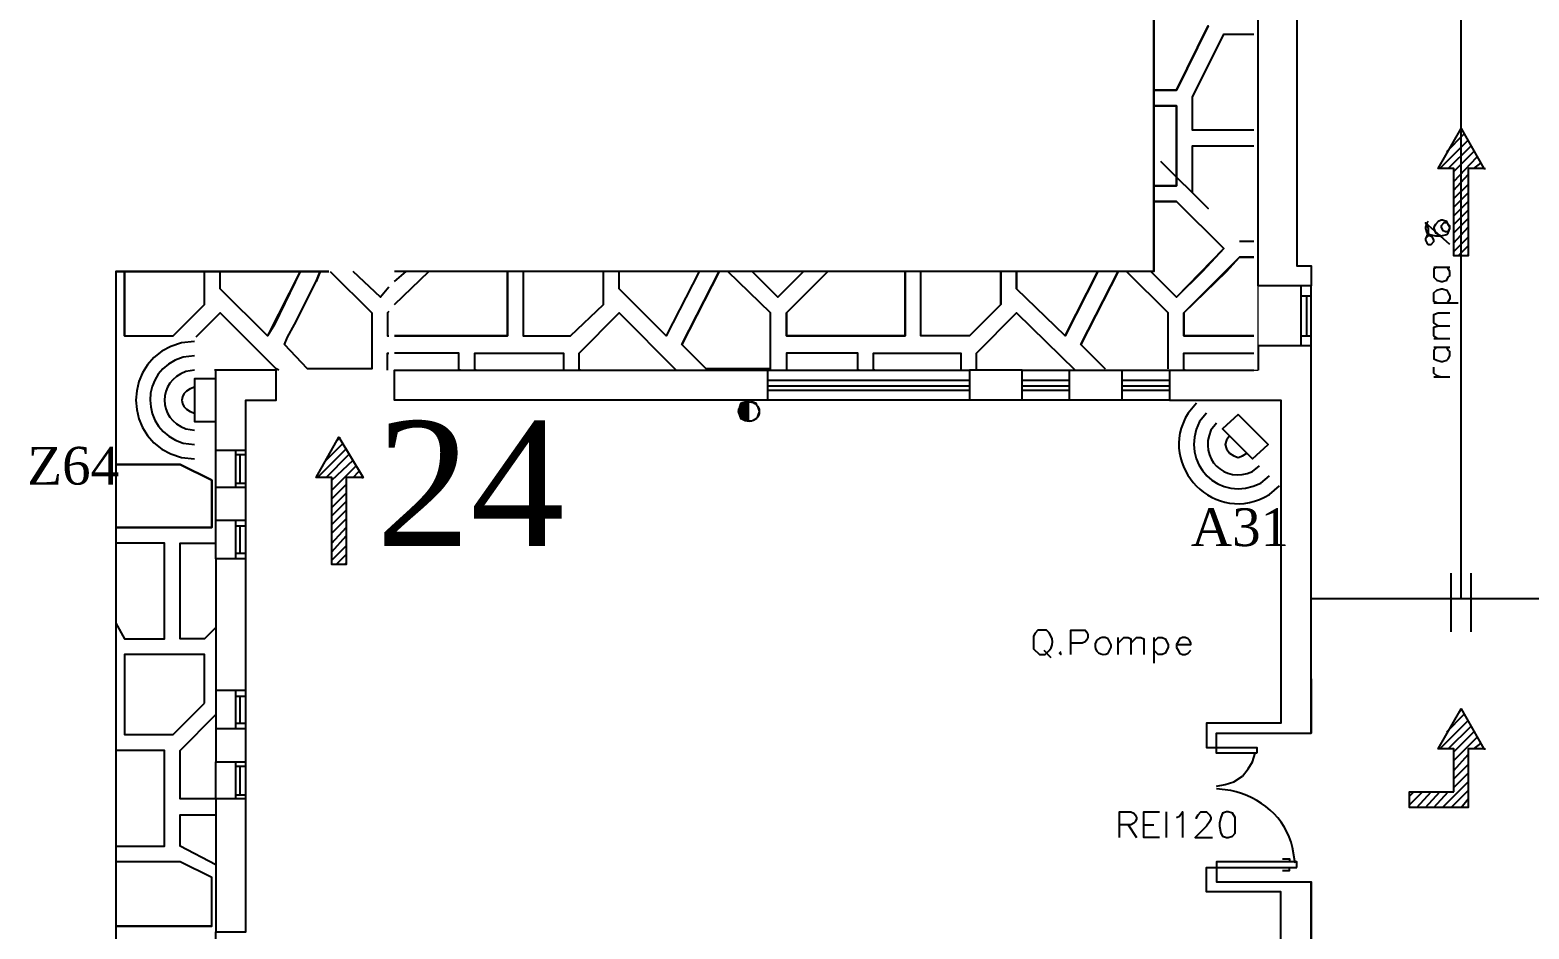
# Model space of a CAD drawing. Header units: millimetres. Extents: x 2592 to 5194, y 1172 to 2359.
# Drawn here: x 2597.654 to 2598.527, y 1180.106 to 1180.63 of the extents above; entities that cross this region are included whole.
import ezdxf

# ---------------------------------------------------------------- set-up
doc = ezdxf.new("R2010")
doc.units = ezdxf.units.MM
for name, color, linetype in [('PDF _Geometria', 7, 'Continuous'), ('PDF _Riempimenti solidi', 3, 'Continuous'), ('PDF _Testo', 7, 'Continuous')]:
    doc.layers.add(name, color=color, linetype=linetype)
doc.styles.add('PDF Times New Roman', font='times.ttf')

msp = doc.modelspace()

# ---------------------------------------------------------------- linework, layer by layer
at = {"layer": 'PDF _Geometria', "lineweight": 25}
for points in [[(2598.48775, 1180.29821), (2598.48775, 1180.84571), (2598.48775, 1181.28488)], [(2598.40025, 1180.64904), (2598.39192, 1180.64904), (2598.39192, 1180.49238), (2598.40025, 1180.49238), (2598.40025, 1180.48071), (2598.36942, 1180.48071), (2598.36942, 1180.66071), (2598.40358, 1180.66071), (2598.40358, 1180.64904), (2598.39525, 1180.64904)], [(2598.46858, 1180.51821), (2598.46775, 1180.51738), (2598.46692, 1180.51488), (2598.46692, 1180.51404), (2598.46775, 1180.51154), (2598.46942, 1180.51071), (2598.47275, 1180.50988), (2598.47608, 1180.50988), (2598.47942, 1180.51071), (2598.48025, 1180.51154), (2598.48108, 1180.51404), (2598.48108, 1180.51488), (2598.48025, 1180.51654), (2598.47942, 1180.51821), (2598.47692, 1180.51904), (2598.47608, 1180.51904), (2598.47442, 1180.51821), (2598.47275, 1180.51654), (2598.47192, 1180.51488), (2598.47192, 1180.51404), (2598.47275, 1180.51154), (2598.47608, 1180.50988)], [(2598.48108, 1180.50488), (2598.46692, 1180.51738), (2598.46775, 1180.51571), (2598.46858, 1180.51404), (2598.46858, 1180.51154), (2598.46775, 1180.50988), (2598.46692, 1180.50821), (2598.46692, 1180.50738), (2598.46775, 1180.50571), (2598.46858, 1180.50488), (2598.47025, 1180.50488), (2598.47192, 1180.50654), (2598.47192, 1180.50738), (2598.47108, 1180.50904), (2598.46942, 1180.50988), (2598.46858, 1180.50988), (2598.46692, 1180.50821)], [(2598.47192, 1180.49154), (2598.48108, 1180.49154)], [(2598.47358, 1180.49154), (2598.47192, 1180.49071), (2598.47192, 1180.48571), (2598.47358, 1180.48404), (2598.47608, 1180.48321), (2598.47692, 1180.48321), (2598.47942, 1180.48404), (2598.48025, 1180.48571), (2598.48108, 1180.48654), (2598.48108, 1180.48904), (2598.48025, 1180.49071), (2598.47942, 1180.49154)], [(2598.39442, 1180.44571), (2598.39442, 1180.48071)], [(2598.40025, 1180.44571), (2598.40025, 1180.48071)], [(2598.47358, 1180.47071), (2598.47192, 1180.47154), (2598.47192, 1180.47654), (2598.47358, 1180.47821), (2598.47608, 1180.47904), (2598.47692, 1180.47904), (2598.47942, 1180.47821), (2598.48025, 1180.47654), (2598.48108, 1180.47488), (2598.48108, 1180.47321), (2598.48025, 1180.47154), (2598.47942, 1180.47071)], [(2598.39442, 1180.47488), (2598.40025, 1180.47488)], [(2598.39775, 1180.45154), (2598.39775, 1180.47488)], [(2598.47192, 1180.47071), (2598.48608, 1180.47071)], [(2598.47442, 1180.45738), (2598.47192, 1180.45904), (2598.47192, 1180.46404), (2598.47442, 1180.46488), (2598.48108, 1180.46488)], [(2598.39442, 1180.45154), (2598.40025, 1180.45154)], [(2598.47442, 1180.44988), (2598.47192, 1180.45154), (2598.47192, 1180.45654), (2598.47442, 1180.45738), (2598.48108, 1180.45738)], [(2598.31775, 1180.41404), (2598.38275, 1180.41404), (2598.38275, 1180.22571), (2598.33942, 1180.22571), (2598.33942, 1180.21154), (2598.34525, 1180.21154), (2598.34525, 1180.21988), (2598.40025, 1180.21988), (2598.40025, 1180.41404), (2598.40025, 1180.44571), (2598.36942, 1180.44571), (2598.36942, 1180.43154)], [(2598.48108, 1180.44988), (2598.47192, 1180.44988)], [(2598.47192, 1180.44488), (2598.48108, 1180.44488)], [(2598.47358, 1180.44488), (2598.47192, 1180.44321), (2598.47192, 1180.43821), (2598.47358, 1180.43738), (2598.47608, 1180.43654), (2598.47692, 1180.43654), (2598.47942, 1180.43738), (2598.48025, 1180.43821), (2598.48108, 1180.43988), (2598.48108, 1180.44238), (2598.48025, 1180.44321), (2598.47942, 1180.44488)], [(2597.76192, 1180.38488), (2597.77942, 1180.38488), (2597.77942, 1180.41404), (2597.79692, 1180.41404), (2597.79692, 1180.43154), (2597.76108, 1180.43154)], [(2597.76192, 1180.32154), (2597.76192, 1180.36321), (2597.76192, 1180.38488), (2597.76192, 1180.43154)], [(2597.79858, 1180.43154), (2597.79692, 1180.43238)], [(2598.08358, 1180.41404), (2597.86608, 1180.41404), (2597.86608, 1180.43154), (2598.08358, 1180.43154)], [(2598.08525, 1180.43238), (2598.04775, 1180.43238)], [(2598.25942, 1180.41404), (2598.23192, 1180.41404), (2598.20108, 1180.41404), (2598.08358, 1180.41404), (2598.08358, 1180.43154), (2598.20108, 1180.43154)], [(2598.08358, 1180.42571), (2598.20108, 1180.42571)], [(2598.23192, 1180.41404), (2598.23192, 1180.43154), (2598.20108, 1180.43154), (2598.20108, 1180.41404)], [(2598.23192, 1180.43154), (2598.25942, 1180.43154)], [(2598.23192, 1180.42571), (2598.25942, 1180.42571)], [(2598.29025, 1180.41404), (2598.29025, 1180.43154)], [(2598.29025, 1180.42571), (2598.31775, 1180.42571)], [(2598.31775, 1180.43154), (2598.36692, 1180.43154)], [(2598.47608, 1180.42738), (2598.47358, 1180.42821), (2598.47192, 1180.42988), (2598.47192, 1180.43321)], [(2598.48108, 1180.42738), (2598.47192, 1180.42738)], [(2598.08358, 1180.42238), (2598.20108, 1180.42238)], [(2598.08358, 1180.41988), (2598.20108, 1180.41988)], [(2598.23192, 1180.42238), (2598.25942, 1180.42238)], [(2598.23192, 1180.41988), (2598.25942, 1180.41988)], [(2598.29025, 1180.42238), (2598.31775, 1180.42238)], [(2598.29025, 1180.41988), (2598.31775, 1180.41988)], [(2597.76192, 1180.34404), (2597.77942, 1180.34404), (2597.77942, 1180.36321), (2597.76192, 1180.36321)], [(2598.59775, 1180.35821), (2598.59775, 1180.29821), (2598.59775, 1179.85071), (2598.91692, 1179.85071), (2598.94692, 1179.90654), (2598.95692, 1179.90071), (2598.95442, 1179.89571), (2598.94942, 1179.89821), (2598.91692, 1179.83988), (2598.77525, 1179.83988), (2598.77525, 1179.80154), (2598.76942, 1179.80154), (2598.76942, 1179.83988), (2598.59775, 1179.83988), (2598.59775, 1179.81071), (2598.57442, 1179.81071), (2598.57442, 1180.25154), (2598.57442, 1180.29821), (2598.40025, 1180.29821)], [(2598.48192, 1180.27904), (2598.48192, 1180.31321)], [(2598.49358, 1180.27904), (2598.49358, 1180.31321)], [(2598.24608, 1180.27988), (2598.24192, 1180.27988), (2598.24108, 1180.27988), (2598.23942, 1180.27821), (2598.23858, 1180.27654), (2598.23858, 1180.26904), (2598.24192, 1180.26571), (2598.24525, 1180.26571), (2598.24608, 1180.26654)], [(2598.26025, 1180.26571), (2598.26025, 1180.27988), (2598.26858, 1180.27988), (2598.26942, 1180.27904), (2598.27025, 1180.27738), (2598.27025, 1180.27571), (2598.26942, 1180.27404), (2598.26858, 1180.27321), (2598.26692, 1180.27238), (2598.26025, 1180.27238)], [(2598.24442, 1180.26821), (2598.24858, 1180.26404)], [(2598.28775, 1180.26571), (2598.28775, 1180.27571)], [(2598.28775, 1180.27238), (2598.29108, 1180.27571), (2598.29358, 1180.27571), (2598.29525, 1180.27488), (2598.29525, 1180.26571)], [(2598.29525, 1180.27238), (2598.29858, 1180.27571), (2598.30108, 1180.27571), (2598.30275, 1180.27488), (2598.30275, 1180.26571)], [(2598.30858, 1180.27571), (2598.30858, 1180.26071)], [(2598.30858, 1180.27321), (2598.31108, 1180.27571), (2598.31358, 1180.27571), (2598.31525, 1180.27488), (2598.31692, 1180.27154), (2598.31692, 1180.26988), (2598.31525, 1180.26654), (2598.31358, 1180.26571), (2598.31108, 1180.26571), (2598.30858, 1180.26821)], [(2598.32192, 1180.27154), (2598.33025, 1180.27154), (2598.33025, 1180.27238), (2598.32942, 1180.27404), (2598.32858, 1180.27488), (2598.32692, 1180.27571), (2598.32525, 1180.27571), (2598.32358, 1180.27488), (2598.32275, 1180.27321), (2598.32192, 1180.27154), (2598.32192, 1180.26988), (2598.32275, 1180.26821), (2598.32358, 1180.26654), (2598.32525, 1180.26571), (2598.32692, 1180.26571), (2598.32858, 1180.26654), (2598.33025, 1180.26821)], [(2598.25442, 1180.26738), (2598.25358, 1180.26654), (2598.25442, 1180.26571), (2598.25442, 1180.26654)], [(2598.40025, 1180.25154), (2598.40025, 1180.21988)], [(2597.76192, 1180.24488), (2597.76192, 1180.22238), (2597.76192, 1180.20321), (2597.77942, 1180.20321), (2597.77942, 1180.22238), (2597.76192, 1180.22238)], [(2597.76192, 1180.18154), (2597.76192, 1180.20321)], [(2597.76192, 1180.04071), (2597.76192, 1180.06238), (2597.76192, 1180.08154), (2597.76192, 1180.10404), (2597.77942, 1180.10404), (2597.77942, 1180.18154), (2597.76192, 1180.18154), (2597.76192, 1180.10404)], [(2598.28858, 1180.15904), (2598.28858, 1180.17404), (2598.29525, 1180.17404), (2598.29692, 1180.17321), (2598.29775, 1180.17238), (2598.29858, 1180.17071), (2598.29858, 1180.16988), (2598.29775, 1180.16821), (2598.29692, 1180.16738), (2598.29525, 1180.16654), (2598.28858, 1180.16654)], [(2598.31192, 1180.15904), (2598.30275, 1180.15904), (2598.30275, 1180.17404), (2598.31192, 1180.17404)], [(2598.31608, 1180.15904), (2598.31608, 1180.17404)], [(2598.32192, 1180.17071), (2598.32358, 1180.17154), (2598.32525, 1180.17404), (2598.32525, 1180.15904)], [(2598.33358, 1180.16988), (2598.33358, 1180.17071), (2598.33442, 1180.17238), (2598.33608, 1180.17404), (2598.33942, 1180.17404), (2598.34108, 1180.17238), (2598.34192, 1180.17071), (2598.34192, 1180.16988), (2598.34108, 1180.16821), (2598.33942, 1180.16571), (2598.33275, 1180.15904), (2598.34275, 1180.15904)], [(2598.29358, 1180.16654), (2598.29858, 1180.15904)], [(2598.30275, 1180.16654), (2598.30858, 1180.16654)], [(2598.40025, 1179.81071), (2598.40025, 1180.13321), (2598.40025, 1179.59571), (2598.34525, 1179.59571), (2598.34525, 1179.58738), (2598.33942, 1179.58738), (2598.33942, 1179.60154), (2598.38275, 1179.60154), (2598.38275, 1180.12738), (2598.33942, 1180.12738), (2598.33942, 1180.14154), (2598.34525, 1180.14154), (2598.34525, 1180.13321), (2598.40025, 1180.13321)], [(2597.75942, 1180.10738), (2597.75942, 1180.13571)]]:
    msp.add_lwpolyline(points, dxfattribs=at)
at = {"layer": 'PDF _Geometria', "color": 8, "lineweight": 25, "true_color": 0x808080}
for points in [[(2598.30858, 1180.72738), (2598.30858, 1180.48904), (2598.30858, 1180.72738)], [(2598.36692, 1180.57154), (2598.33108, 1180.57154), (2598.33108, 1180.59071), (2598.34942, 1180.62738), (2598.36692, 1180.62738)], [(2598.33108, 1180.53488), (2598.33108, 1180.56238), (2598.36692, 1180.56238)], [(2598.36692, 1180.50654), (2598.35858, 1180.50654)], [(2598.34942, 1180.50238), (2598.33692, 1180.48904), (2598.32192, 1180.47404)], [(2598.36692, 1180.45154), (2598.32608, 1180.45154), (2598.32608, 1180.46488), (2598.35108, 1180.48904), (2598.35858, 1180.49738), (2598.36692, 1180.49738)], [(2597.82775, 1180.48904), (2597.70358, 1180.48904), (2597.70358, 1175.43154), (2598.30192, 1175.43154)], [(2597.70858, 1180.48904), (2597.70858, 1180.45821), (2597.70858, 1180.45154), (2597.73692, 1180.45154), (2597.75525, 1180.46988), (2597.75525, 1180.48904)], [(2597.81108, 1180.48904), (2597.79608, 1180.45821), (2597.79192, 1180.45154), (2597.76442, 1180.47904), (2597.76442, 1180.48904)], [(2597.82858, 1180.48904), (2597.85275, 1180.46488), (2597.85275, 1180.43238), (2597.81525, 1180.43238), (2597.80192, 1180.44654), (2597.80358, 1180.45071), (2597.80775, 1180.45821), (2597.82025, 1180.48321), (2597.82275, 1180.48904)], [(2597.86275, 1180.47988), (2597.85775, 1180.47404), (2597.84192, 1180.48904)], [(2598.30858, 1180.48904), (2597.86608, 1180.48904)], [(2597.86608, 1180.45154), (2597.93192, 1180.45154), (2597.93192, 1180.48904)], [(2597.86608, 1180.48321), (2597.87275, 1180.48904)], [(2597.86608, 1180.46988), (2597.88608, 1180.48904)], [(2597.94108, 1180.48904), (2597.94108, 1180.45154), (2597.96858, 1180.45154), (2597.98775, 1180.46988), (2597.98775, 1180.48904)], [(2598.04358, 1180.48904), (2598.02442, 1180.45154), (2597.99692, 1180.47904), (2597.99692, 1180.48904)], [(2598.05525, 1180.48904), (2598.03358, 1180.44654), (2598.04775, 1180.43238), (2598.08525, 1180.43238), (2598.08525, 1180.46488), (2598.06025, 1180.48904)], [(2598.10442, 1180.48904), (2598.08942, 1180.47404), (2598.07442, 1180.48904)], [(2598.11858, 1180.48904), (2598.09442, 1180.46488), (2598.09442, 1180.45154), (2598.16358, 1180.45154), (2598.16358, 1180.48904)], [(2598.21942, 1180.46988), (2598.20108, 1180.45154), (2598.17275, 1180.45154), (2598.17275, 1180.48904)], [(2598.25692, 1180.45154), (2598.27608, 1180.48904), (2598.25692, 1180.45154), (2598.22858, 1180.47904)], [(2598.26608, 1180.44654), (2598.28775, 1180.48904), (2598.26608, 1180.44654), (2598.28025, 1180.43238)], [(2598.31692, 1180.43238), (2598.31692, 1180.46488), (2598.29275, 1180.48904), (2598.31692, 1180.46488)], [(2597.79858, 1180.43154), (2597.79692, 1180.43238), (2597.77108, 1180.45821), (2597.76442, 1180.46488), (2597.75025, 1180.45071)], [(2597.86275, 1180.46571), (2597.86192, 1180.46488), (2597.86192, 1180.45154), (2597.86275, 1180.45154)], [(2597.97442, 1180.43154), (2597.97358, 1180.43154), (2597.97358, 1180.44154), (2597.99692, 1180.46488), (2598.03025, 1180.43154)], [(2598.20608, 1180.43154), (2598.20525, 1180.43154), (2598.20525, 1180.44154), (2598.22858, 1180.46488), (2598.26275, 1180.43154)], [(2597.86192, 1180.43154), (2597.86192, 1180.44154), (2597.86275, 1180.44154)], [(2597.90442, 1180.43154), (2597.90358, 1180.43154), (2597.90358, 1180.44154), (2597.86608, 1180.44154)], [(2597.91358, 1180.43154), (2597.91275, 1180.43154), (2597.91275, 1180.44154), (2597.96442, 1180.44154), (2597.96442, 1180.43154), (2597.96525, 1180.43154)], [(2598.13692, 1180.43154), (2598.13608, 1180.43154), (2598.13608, 1180.44154), (2598.09442, 1180.44154), (2598.09442, 1180.43154), (2598.09525, 1180.43154)], [(2598.14608, 1180.43154), (2598.14525, 1180.43154), (2598.14525, 1180.44154), (2598.19608, 1180.44154), (2598.19608, 1180.43154), (2598.19692, 1180.43154)], [(2598.32692, 1180.43154), (2598.32608, 1180.43154), (2598.32608, 1180.44154), (2598.36692, 1180.44154)], [(2597.70358, 1180.33988), (2597.75942, 1180.33988), (2597.75942, 1180.36738), (2597.74108, 1180.37654), (2597.70358, 1180.37654)], [(2597.70358, 1180.28404), (2597.70858, 1180.27488), (2597.73192, 1180.27488), (2597.73192, 1180.33071), (2597.70358, 1180.33071)], [(2597.76192, 1180.28154), (2597.75525, 1180.27488), (2597.74108, 1180.27488), (2597.74108, 1180.33071), (2597.76192, 1180.33071)], [(2597.76192, 1180.18154), (2597.74108, 1180.18154), (2597.74108, 1180.20988), (2597.76192, 1180.23071)], [(2597.70358, 1180.15404), (2597.73192, 1180.15404), (2597.73192, 1180.20988), (2597.70358, 1180.20988)], [(2597.76192, 1180.14321), (2597.74108, 1180.15404), (2597.74108, 1180.17238), (2597.76192, 1180.17238)], [(2597.70358, 1180.10738), (2597.75942, 1180.10738), (2597.75942, 1180.13571), (2597.74108, 1180.14488), (2597.70358, 1180.14488)]]:
    msp.add_lwpolyline(points, dxfattribs=at)
for points in [[(2598.32192, 1180.59488), (2598.34025, 1180.63238), (2598.32192, 1180.59488), (2598.30858, 1180.59488)], [(2598.30858, 1180.53904), (2598.32192, 1180.53904), (2598.32192, 1180.58571), (2598.30858, 1180.58571), (2598.32192, 1180.58571), (2598.32192, 1180.53904)], [(2598.31275, 1180.55321), (2598.34025, 1180.52571)], [(2598.32192, 1180.52988), (2598.34942, 1180.50238), (2598.32192, 1180.52988), (2598.30858, 1180.52988)], [(2598.21942, 1180.48904), (2598.21942, 1180.46988)], [(2598.22858, 1180.48904), (2598.22858, 1180.47904)], [(2598.30692, 1180.48904), (2598.32192, 1180.47404)], [(2597.75525, 1180.23738), (2597.75525, 1180.26571), (2597.70858, 1180.26571), (2597.70858, 1180.21904), (2597.73692, 1180.21904)]]:
    msp.add_lwpolyline(points, close=True, dxfattribs=at)
at = {"layer": 'PDF _Geometria', "color": 253, "lineweight": 25, "true_color": 0x999999}
for points in [[(2598.36692, 1180.57154), (2598.33108, 1180.57154), (2598.33108, 1180.59071), (2598.34942, 1180.62738), (2598.36692, 1180.62738)], [(2598.33108, 1180.53488), (2598.33108, 1180.56238), (2598.36692, 1180.56238)], [(2598.36692, 1180.50654), (2598.35858, 1180.50654)], [(2598.32192, 1180.47404), (2598.34942, 1180.50238)], [(2598.36692, 1180.49738), (2598.35858, 1180.49738), (2598.32608, 1180.46488), (2598.32608, 1180.45154), (2598.36692, 1180.45154)], [(2597.70358, 1180.48904), (2597.82775, 1180.48904)], [(2597.70858, 1180.45154), (2597.70858, 1180.48904)], [(2597.73692, 1180.45154), (2597.75525, 1180.46988), (2597.75525, 1180.48904)], [(2597.81108, 1180.48904), (2597.79192, 1180.45154), (2597.76442, 1180.47904), (2597.76442, 1180.48904)], [(2597.82275, 1180.48904), (2597.82025, 1180.48321)], [(2597.86608, 1180.48321), (2597.87275, 1180.48904)], [(2597.86608, 1180.46988), (2597.88608, 1180.48904)], [(2597.93192, 1180.48904), (2597.93192, 1180.45154), (2597.86608, 1180.45154)], [(2597.94108, 1180.48904), (2597.94108, 1180.45154), (2597.96858, 1180.45154), (2597.98775, 1180.46988), (2597.98775, 1180.48904)], [(2598.04358, 1180.48904), (2598.02442, 1180.45154), (2597.99692, 1180.47904), (2597.99692, 1180.48904)], [(2598.04775, 1180.43238), (2598.03358, 1180.44654), (2598.05525, 1180.48904)], [(2598.08525, 1180.43238), (2598.08525, 1180.46488), (2598.06025, 1180.48904)], [(2598.07442, 1180.48904), (2598.08942, 1180.47404), (2598.10442, 1180.48904)], [(2598.16358, 1180.48904), (2598.16358, 1180.45154), (2598.09442, 1180.45154), (2598.09442, 1180.46488), (2598.11858, 1180.48904)], [(2598.21942, 1180.46988), (2598.20108, 1180.45154), (2598.17275, 1180.45154), (2598.17275, 1180.48904)], [(2598.25692, 1180.45154), (2598.22858, 1180.47904)], [(2597.79692, 1180.43238), (2597.76442, 1180.46488)], [(2597.97358, 1180.43154), (2597.97358, 1180.44154), (2597.99692, 1180.46488), (2598.03025, 1180.43154)], [(2598.20525, 1180.43154), (2598.20525, 1180.44154), (2598.22858, 1180.46488), (2598.26275, 1180.43154)], [(2598.31692, 1180.43238), (2598.31692, 1180.46488)], [(2598.28025, 1180.43238), (2598.26608, 1180.44654)], [(2597.90358, 1180.43154), (2597.90358, 1180.44154), (2597.86608, 1180.44154)], [(2597.91275, 1180.43154), (2597.91275, 1180.44154), (2597.96442, 1180.44154), (2597.96442, 1180.43154)], [(2598.13608, 1180.43154), (2598.13608, 1180.44154), (2598.09442, 1180.44154), (2598.09442, 1180.43154)], [(2598.14525, 1180.43154), (2598.14525, 1180.44154), (2598.19608, 1180.44154), (2598.19608, 1180.43154)], [(2598.32608, 1180.43154), (2598.32608, 1180.44154), (2598.36692, 1180.44154)], [(2597.70358, 1180.37654), (2597.74108, 1180.37654), (2597.75942, 1180.36738), (2597.75942, 1180.33988), (2597.70358, 1180.33988)], [(2597.70358, 1180.28404), (2597.70858, 1180.27488), (2597.73192, 1180.27488), (2597.73192, 1180.33071), (2597.70358, 1180.33071)], [(2597.76192, 1180.28154), (2597.75525, 1180.27488), (2597.74108, 1180.27488), (2597.74108, 1180.33071), (2597.76192, 1180.33071)], [(2597.76192, 1180.18154), (2597.74108, 1180.18154), (2597.74108, 1180.20988), (2597.76192, 1180.23071)], [(2597.70358, 1180.15404), (2597.73192, 1180.15404), (2597.73192, 1180.20988), (2597.70358, 1180.20988)], [(2597.76192, 1180.14321), (2597.74108, 1180.15404), (2597.74108, 1180.17238), (2597.76192, 1180.17238)], [(2597.75942, 1180.13571), (2597.74108, 1180.14488), (2597.70358, 1180.14488)], [(2597.75942, 1180.10738), (2597.70358, 1180.10738)]]:
    msp.add_lwpolyline(points, dxfattribs=at)
at = {"layer": 'PDF _Geometria', "color": 3, "lineweight": 25}
for points in [[(2598.49192, 1180.54904), (2598.49192, 1180.49821), (2598.48358, 1180.49821), (2598.48358, 1180.54904), (2598.47442, 1180.54904), (2598.48775, 1180.57238), (2598.50108, 1180.54904)], [(2597.83775, 1180.36904), (2597.83775, 1180.31821), (2597.82942, 1180.31821), (2597.82942, 1180.36904), (2597.82025, 1180.36904), (2597.83358, 1180.39238), (2597.84775, 1180.36904)], [(2598.48358, 1180.18571), (2598.48358, 1180.21071), (2598.47442, 1180.21071), (2598.48775, 1180.23404), (2598.50108, 1180.21071), (2598.49192, 1180.21071), (2598.49192, 1180.17654), (2598.45775, 1180.17654), (2598.45775, 1180.18571)]]:
    msp.add_lwpolyline(points, close=True, dxfattribs=at)
for points in [[(2598.47525, 1180.54904), (2598.49192, 1180.56571)], [(2598.47942, 1180.55904), (2598.48942, 1180.56904)], [(2598.48692, 1180.57071), (2598.48775, 1180.57238)], [(2598.48025, 1180.54904), (2598.49358, 1180.56238)], [(2598.48358, 1180.54738), (2598.49525, 1180.55904)], [(2598.48358, 1180.54154), (2598.49692, 1180.55571)], [(2598.49525, 1180.54904), (2598.49942, 1180.55238)], [(2598.50108, 1180.54904), (2598.50192, 1180.54904)], [(2598.48358, 1180.53654), (2598.49192, 1180.54571)], [(2598.48358, 1180.53154), (2598.49192, 1180.53988)], [(2598.48358, 1180.52654), (2598.49192, 1180.53488)], [(2598.48358, 1180.52154), (2598.49192, 1180.52988)], [(2598.48358, 1180.51654), (2598.49192, 1180.52488)], [(2598.48358, 1180.51154), (2598.49192, 1180.51988)], [(2598.48358, 1180.50571), (2598.49192, 1180.51488)], [(2598.48358, 1180.50071), (2598.49192, 1180.50904)], [(2598.48608, 1180.49821), (2598.49192, 1180.50404)], [(2598.49108, 1180.49821), (2598.49192, 1180.49904)], [(2597.83275, 1180.39071), (2597.83442, 1180.39238)], [(2597.82108, 1180.36904), (2597.83775, 1180.38571)], [(2597.82608, 1180.37904), (2597.83608, 1180.38904)], [(2597.82608, 1180.36904), (2597.83942, 1180.38238)], [(2597.82942, 1180.36738), (2597.84192, 1180.37904)], [(2597.82942, 1180.36154), (2597.84358, 1180.37571)], [(2597.82942, 1180.35654), (2597.83775, 1180.36488)], [(2597.84192, 1180.36904), (2597.84525, 1180.37238)], [(2597.84692, 1180.36904), (2597.84775, 1180.36904)], [(2597.82942, 1180.35154), (2597.83775, 1180.35988)], [(2597.82942, 1180.34654), (2597.83775, 1180.35488)], [(2597.82942, 1180.34154), (2597.83775, 1180.34988)], [(2597.82942, 1180.33654), (2597.83775, 1180.34488)], [(2597.82942, 1180.33071), (2597.83775, 1180.33988)], [(2597.82942, 1180.32571), (2597.83775, 1180.33488)], [(2597.82942, 1180.32071), (2597.83775, 1180.32904)], [(2597.83192, 1180.31821), (2597.83775, 1180.32404)], [(2597.83692, 1180.31821), (2597.83775, 1180.31904)], [(2598.48692, 1180.23238), (2598.48775, 1180.23404)], [(2598.47525, 1180.21071), (2598.49192, 1180.22738)], [(2598.47942, 1180.22071), (2598.48942, 1180.23071)], [(2598.48025, 1180.21071), (2598.49358, 1180.22404)], [(2598.48358, 1180.20904), (2598.49525, 1180.22071)], [(2598.48358, 1180.20404), (2598.49692, 1180.21738)], [(2598.48358, 1180.19821), (2598.49192, 1180.20738)], [(2598.49525, 1180.21071), (2598.49942, 1180.21404)], [(2598.50108, 1180.21071), (2598.50192, 1180.21071)], [(2598.48358, 1180.19321), (2598.49192, 1180.20154)], [(2598.47692, 1180.17654), (2598.49192, 1180.19154)], [(2598.48358, 1180.18821), (2598.49192, 1180.19654)], [(2598.45775, 1180.18321), (2598.46025, 1180.18571)], [(2598.45775, 1180.17821), (2598.46525, 1180.18571)], [(2598.46192, 1180.17654), (2598.47025, 1180.18571)], [(2598.46692, 1180.17654), (2598.47525, 1180.18571)], [(2598.47192, 1180.17654), (2598.48025, 1180.18571)], [(2598.48192, 1180.17654), (2598.49192, 1180.18654)], [(2598.48775, 1180.17654), (2598.49192, 1180.18154)]]:
    msp.add_lwpolyline(points, dxfattribs=at)
at = {"layer": 'PDF _Geometria', "lineweight": 25}
for points in [[(2598.47608, 1180.51488), (2598.47692, 1180.51321), (2598.47858, 1180.51238), (2598.48025, 1180.51238), (2598.48108, 1180.51404), (2598.48108, 1180.51571), (2598.48025, 1180.51654), (2598.47942, 1180.51738), (2598.47775, 1180.51738), (2598.47608, 1180.51571)], [(2598.31775, 1180.43154), (2598.31775, 1180.41404), (2598.25942, 1180.41404), (2598.25942, 1180.43154), (2598.29025, 1180.43154)], [(2597.77942, 1180.32154), (2597.76192, 1180.32154), (2597.76192, 1180.24488), (2597.77942, 1180.24488)], [(2598.35108, 1180.17404), (2598.34858, 1180.17321), (2598.34775, 1180.17071), (2598.34692, 1180.16738), (2598.34692, 1180.16571), (2598.34775, 1180.16154), (2598.34858, 1180.15988), (2598.35108, 1180.15904), (2598.35192, 1180.15904), (2598.35442, 1180.15988), (2598.35608, 1180.16154), (2598.35608, 1180.17071), (2598.35442, 1180.17321), (2598.35192, 1180.17404)]]:
    msp.add_lwpolyline(points, close=True, dxfattribs=at)
at = {"layer": 'PDF _Geometria', "color": 253, "lineweight": 0, "true_color": 0x999999}
msp.add_lwpolyline([(2597.70358, 1180.48904), (2597.70358, 1179.92821), (2597.70358, 1179.41488)], dxfattribs=at)
at = {"layer": 'PDF _Geometria', "lineweight": 0}
for points in [[(2598.36942, 1180.44571), (2598.36942, 1180.48071)], [(2597.76192, 1179.41488), (2597.76192, 1179.47904), (2597.76192, 1179.50071), (2597.76192, 1179.51988), (2597.76192, 1179.54238), (2597.76192, 1179.61904), (2597.76192, 1179.64154), (2597.76192, 1179.66071), (2597.76192, 1179.78154), (2597.76192, 1179.80071), (2597.76192, 1179.92238), (2597.76192, 1179.92821), (2597.76192, 1179.94154), (2597.76192, 1179.96321), (2597.76192, 1180.04071), (2597.76192, 1180.06238), (2597.76192, 1180.18154), (2597.76192, 1180.20321), (2597.76192, 1180.24488), (2597.76192, 1180.32154), (2597.76192, 1180.43154), (2597.79692, 1180.43154)], [(2597.86608, 1180.43154), (2598.08358, 1180.43154), (2598.20108, 1180.43154), (2598.23192, 1180.43154), (2598.25942, 1180.43154), (2598.31775, 1180.43154), (2598.36942, 1180.43154)]]:
    msp.add_lwpolyline(points, dxfattribs=at)
at = {"layer": 'PDF _Geometria', "color": 6, "lineweight": 25}
for points in [[(2597.74942, 1180.44821), (2597.74192, 1180.44738)], [(2597.74942, 1180.43988), (2597.74275, 1180.43904)], [(2597.74942, 1180.43154), (2597.74442, 1180.43071)], [(2597.74942, 1180.42154), (2597.74692, 1180.42071)], [(2598.33358, 1180.41238), (2598.32858, 1180.40654)], [(2597.74692, 1180.40738), (2597.74942, 1180.40654)], [(2598.33942, 1180.40654), (2598.33525, 1180.40154)], [(2598.34525, 1180.40071), (2598.34192, 1180.39654)], [(2597.74442, 1180.39738), (2597.74942, 1180.39654)], [(2598.35275, 1180.39321), (2598.35108, 1180.39071), (2598.35025, 1180.38821), (2598.35108, 1180.38571), (2598.35275, 1180.38321), (2598.35525, 1180.38154), (2598.35775, 1180.38071), (2598.36025, 1180.38154), (2598.36275, 1180.38321)], [(2597.74275, 1180.38904), (2597.74942, 1180.38821)], [(2597.74192, 1180.38071), (2597.74942, 1180.37988)], [(2598.36608, 1180.37238), (2598.37025, 1180.37571)], [(2598.37108, 1180.36571), (2598.37608, 1180.36988)], [(2598.37608, 1180.35904), (2598.38192, 1180.36404)]]:
    msp.add_lwpolyline(points, dxfattribs=at)
for points in [[(2597.76192, 1180.42654), (2597.74942, 1180.42654), (2597.74942, 1180.40154), (2597.76192, 1180.40154)], [(2598.35775, 1180.40571), (2598.34858, 1180.39738), (2598.36608, 1180.37988), (2598.37525, 1180.38821)]]:
    msp.add_lwpolyline(points, close=True, dxfattribs=at)
at = {"layer": 'PDF _Geometria', "lineweight": 0}
msp.add_lwpolyline([(2598.07275, 1180.40154), (2598.07692, 1180.40321), (2598.07858, 1180.40738), (2598.07692, 1180.41238), (2598.07275, 1180.41404), (2598.06775, 1180.41238), (2598.06608, 1180.40738), (2598.06775, 1180.40321)], close=True, dxfattribs=at)
at = {"layer": 'PDF _Geometria', "color": 4, "lineweight": 25}
for points in [[(2597.77358, 1180.36321), (2597.77358, 1180.38488)], [(2597.77358, 1180.38238), (2597.77942, 1180.38238)], [(2597.77608, 1180.36571), (2597.77608, 1180.38238)], [(2597.77942, 1180.36321), (2597.77942, 1180.38488)], [(2597.77358, 1180.36571), (2597.77942, 1180.36571)], [(2597.77358, 1180.32154), (2597.77358, 1180.34404)], [(2597.77358, 1180.34071), (2597.77942, 1180.34071)], [(2597.77608, 1180.32488), (2597.77608, 1180.34071)], [(2597.77942, 1180.32154), (2597.77942, 1180.34404)], [(2597.77358, 1180.32488), (2597.77942, 1180.32488)], [(2597.77358, 1180.22238), (2597.77358, 1180.24488)], [(2597.77942, 1180.22238), (2597.77942, 1180.24488)], [(2597.77358, 1180.24154), (2597.77942, 1180.24154)], [(2597.77608, 1180.22571), (2597.77608, 1180.24154)], [(2597.77358, 1180.22571), (2597.77942, 1180.22571)], [(2598.34525, 1180.18904), (2598.35025, 1180.18988), (2598.35525, 1180.19154), (2598.36025, 1180.19488), (2598.36358, 1180.19904), (2598.36608, 1180.20321), (2598.36775, 1180.20821)], [(2597.77358, 1180.18154), (2597.77358, 1180.20321)], [(2597.77358, 1180.20071), (2597.77942, 1180.20071)], [(2597.77608, 1180.18404), (2597.77608, 1180.20071)], [(2597.77942, 1180.18154), (2597.77942, 1180.20321)], [(2597.77358, 1180.18404), (2597.77942, 1180.18404)], [(2598.35358, 1180.18654), (2598.34525, 1180.18738)], [(2598.38358, 1180.14654), (2598.38775, 1180.14654), (2598.38775, 1180.14488)], [(2598.39108, 1180.14404), (2598.38942, 1180.15321)], [(2598.38358, 1180.13988), (2598.38775, 1180.13988), (2598.38775, 1180.14154)]]:
    msp.add_lwpolyline(points, dxfattribs=at)
at = {"layer": 'PDF _Geometria', "lineweight": 25}
msp.add_lwpolyline([(2598.28192, 1180.27488), (2598.28025, 1180.27571), (2598.27858, 1180.27571, 1.225579), (2598.28192, 1180.26654)], format="xyb", dxfattribs=at)
at = {"layer": 'PDF _Geometria', "color": 253, "lineweight": 25, "true_color": 0x999999}
msp.add_lwpolyline([(2597.75525, 1180.23738), (2597.75525, 1180.26571), (2597.70858, 1180.26571), (2597.70858, 1180.21904), (2597.73692, 1180.21904)], close=True, dxfattribs=at)
at = {"layer": 'PDF _Geometria', "color": 4, "lineweight": 25}
for points in [[(2598.36858, 1180.20821), (2598.34525, 1180.20821), (2598.34525, 1180.21154), (2598.36858, 1180.21154)], [(2598.39192, 1180.14154), (2598.39192, 1180.14488), (2598.34525, 1180.14488), (2598.34525, 1180.14154)]]:
    msp.add_lwpolyline(points, close=True, dxfattribs=at)
at = {"layer": 'PDF _Geometria', "lineweight": 25}
msp.add_circle((2598.07292, 1180.40738), 0.00567, dxfattribs=at)
at = {"layer": 'PDF _Geometria', "color": 6, "lineweight": 25}
for points in [[(2597.74192, 1180.44738), (2597.70642, 1180.43935), (2597.70642, 1180.38874), (2597.74192, 1180.38071)], [(2597.74275, 1180.43904), (2597.71689, 1180.43172), (2597.71746, 1180.39649), (2597.74275, 1180.38904)], [(2597.74442, 1180.43071), (2597.72783, 1180.42492), (2597.72783, 1180.40317), (2597.74442, 1180.39738)], [(2597.74692, 1180.42071), (2597.74044, 1180.41731), (2597.74044, 1180.41079), (2597.74692, 1180.40738)], [(2598.32858, 1180.40654), (2598.30954, 1180.37535), (2598.34489, 1180.34), (2598.37608, 1180.35904)], [(2598.33525, 1180.40154), (2598.32294, 1180.37738), (2598.34692, 1180.35341), (2598.37108, 1180.36571)], [(2598.34192, 1180.39654), (2598.33465, 1180.38024), (2598.34978, 1180.36511), (2598.36608, 1180.37238)]]:
    msp.add_open_spline(points, degree=3, dxfattribs=at)
at = {"layer": 'PDF _Geometria', "lineweight": 25}
for points in [[(2598.24608, 1180.26654), (2598.25111, 1180.27024), (2598.25042, 1180.2761), (2598.24608, 1180.27988)], [(2598.28192, 1180.26654), (2598.2844, 1180.2717), (2598.2844, 1180.26972), (2598.28192, 1180.27488)]]:
    msp.add_open_spline(points, degree=3, dxfattribs=at)
at = {"layer": 'PDF _Geometria', "color": 4, "lineweight": 25}
msp.add_open_spline([(2598.38942, 1180.15321), (2598.38592, 1180.17072), (2598.37028, 1180.18275), (2598.35358, 1180.18654)], degree=3, dxfattribs=at)
at = {"layer": 'PDF _Riempimenti solidi', "color": 7, "lineweight": 0, "transparency": 33554559}
for points in [[(2598.06692, 1180.40988), (2598.07275, 1180.40904), (2598.06608, 1180.40904)], [(2598.06608, 1180.40904), (2598.07275, 1180.40738), (2598.06608, 1180.40738)], [(2598.06608, 1180.40904), (2598.07275, 1180.40904), (2598.07275, 1180.40738)], [(2598.06775, 1180.41238), (2598.07275, 1180.41154), (2598.06692, 1180.41154)], [(2598.06692, 1180.41154), (2598.07275, 1180.40988), (2598.06692, 1180.40988)], [(2598.06692, 1180.41154), (2598.07275, 1180.41154), (2598.07275, 1180.40988)], [(2598.06692, 1180.40988), (2598.07275, 1180.40988), (2598.07275, 1180.40904)], [(2598.06858, 1180.41321), (2598.07275, 1180.41238), (2598.06775, 1180.41238)], [(2598.06775, 1180.41238), (2598.07275, 1180.41238), (2598.07275, 1180.41154)], [(2598.06858, 1180.41321), (2598.07275, 1180.41321), (2598.07275, 1180.41238)], [(2598.07108, 1180.41404), (2598.07275, 1180.41321), (2598.07025, 1180.41321)], [(2598.07108, 1180.41404), (2598.07275, 1180.41404), (2598.07275, 1180.41321)], [(2598.06608, 1180.40738), (2598.07275, 1180.40654), (2598.06608, 1180.40654)], [(2598.06608, 1180.40738), (2598.07275, 1180.40738), (2598.07275, 1180.40654)], [(2598.06608, 1180.40654), (2598.07275, 1180.40488), (2598.06692, 1180.40488)], [(2598.06608, 1180.40654), (2598.07275, 1180.40654), (2598.07275, 1180.40488)], [(2598.06692, 1180.40488), (2598.07275, 1180.40404), (2598.06692, 1180.40404)], [(2598.06692, 1180.40488), (2598.07275, 1180.40488), (2598.07275, 1180.40404)], [(2598.06692, 1180.40404), (2598.07275, 1180.40321), (2598.06775, 1180.40321)], [(2598.06692, 1180.40404), (2598.07275, 1180.40404), (2598.07275, 1180.40321)], [(2598.06775, 1180.40321), (2598.07275, 1180.40238), (2598.06858, 1180.40238)], [(2598.06775, 1180.40321), (2598.07275, 1180.40321), (2598.07275, 1180.40238)], [(2598.06858, 1180.40238), (2598.07275, 1180.40154), (2598.07025, 1180.40154)], [(2598.06858, 1180.40238), (2598.07275, 1180.40238), (2598.07275, 1180.40154)]]:
    msp.add_solid(points, dxfattribs=at)

# ---------------------------------------------------------------- texts
at = {"layer": 'PDF _Testo', "insert": (2597.85525, 1180.32904), "char_height": 0.072804, "attachment_point": 7, "style": 'PDF Times New Roman'}
msp.add_mtext('24', dxfattribs=at)
at = {"layer": 'PDF _Testo', "color": 6, "char_height": 0.02201, "attachment_point": 7, "style": 'PDF Times New Roman'}
for s, insert in [('Z64', (2597.65192, 1180.3645)), ('A31', (2598.33025, 1180.32866))]:
    msp.add_mtext(s, dxfattribs=dict(at, insert=insert))

doc.saveas('drawing.dxf')
